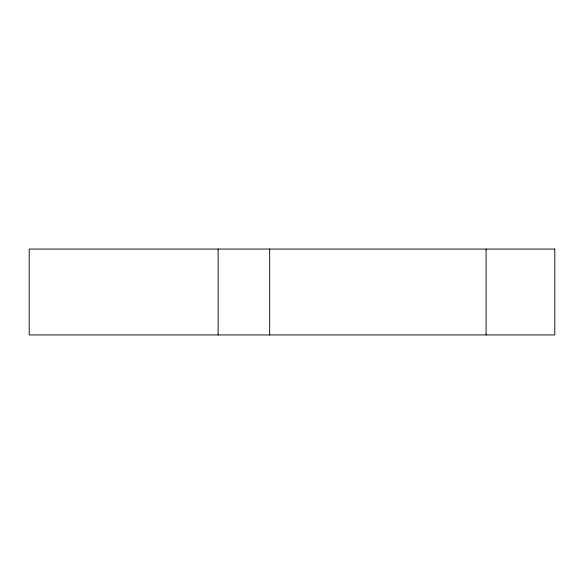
<?xml version="1.0" encoding="UTF-8"?>
<svg xmlns="http://www.w3.org/2000/svg" width="584" height="584" viewBox="0 0 584 584"><rect width="100%" height="100%" fill="white"/><g stroke="black" fill="none" stroke-linecap="round" stroke-linejoin="round"><path stroke-width="0.88" d="M486.092 249.061L486.092 334.939M269.669 249.061L269.669 334.939M218.139 249.061L218.139 334.939M554.8 249.061L29.2 249.061L29.2 334.939L554.8 334.939L554.8 249.061"/></g></svg>
